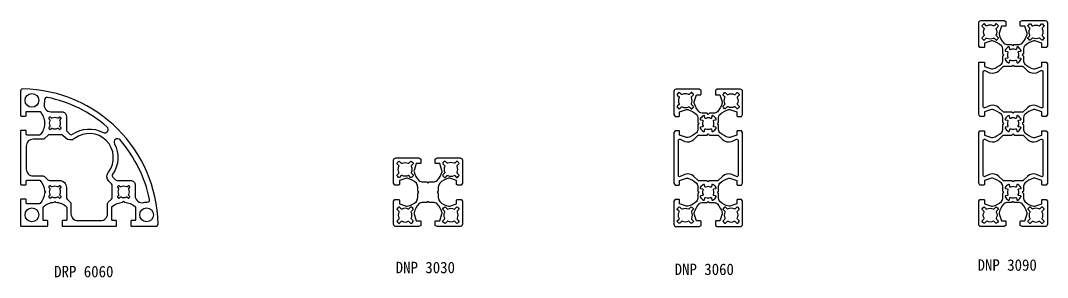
# Model space of a CAD drawing. Extents: x 2157 to 12417, y 247 to 1676.
# Drawn here: x 5449.5 to 5897.6, y 1493.8 to 1606.1 of the extents above; entities that cross this region are included whole.
import ezdxf

# ---------------------------------------------------------------- set-up
doc = ezdxf.new("R2010")
doc.units = 0
doc.header["$LTSCALE"] = 8
doc.layers.get('0').update_dxf_attribs({"linetype": 'CONTINUOUS'})
doc.layers.add('4', color=7, linetype='CONTINUOUS')
doc.layers.add('AM_0', color=7, linetype='CONTINUOUS', lineweight=30)
doc.styles.add('궁서체', font='')
doc.styles.get('궁서체').set_extended_font_data('GungsuhChe')

msp = doc.modelspace()

# ---------------------------------------------------------------- linework, layer by layer
at = {"color": 7}
for points in [[(5888.88, 1567.98), (5886.96, 1566.19, -0.190097), (5886.62, 1566.06), (5883.11, 1566.06), (5882.61, 1565.56), (5882.11, 1566.06), (5878.59, 1566.06, -0.190097), (5878.25, 1566.19), (5876.34, 1567.98, 0.274402), (5872.35, 1568.85), (5870.32, 1567.91, -0.548165), (5869.61, 1568.36), (5869.61, 1583.75, -0.548165), (5870.32, 1584.2), (5872.35, 1583.26, 0.274402), (5876.34, 1584.13), (5878.25, 1585.92, -0.190097), (5878.59, 1586.06), (5882.11, 1586.06), (5882.61, 1586.56), (5883.11, 1586.06), (5886.62, 1586.06, -0.190097), (5886.96, 1585.92), (5888.88, 1584.13, 0.274402), (5892.87, 1583.26), (5894.9, 1584.2, -0.548165), (5895.61, 1583.75), (5895.61, 1568.36, -0.548165), (5894.9, 1567.91), (5892.87, 1568.85, 0.274402)], [(5489.37, 1519), (5489.37, 1524.44, -0.214256), (5489.54, 1524.81, -0.165853), (5494.01, 1526.69), (5494.52, 1527.2), (5495.04, 1526.69, -0.165853), (5499.51, 1524.81, -0.214256), (5499.67, 1524.44), (5499.67, 1519, -0.414214), (5499.37, 1518.7), (5497.97, 1518.7, 0.414214), (5497.67, 1518.4), (5497.67, 1516.5, 0.414214), (5497.97, 1516.2), (5508.52, 1516.2, 0.419187), (5509.52, 1517.22, 0.404319), (5450.54, 1576.2, 0.419187), (5449.52, 1575.2), (5449.52, 1574.2), (5449.52, 1564.65, 0.414214), (5449.82, 1564.35), (5451.72, 1564.35, 0.414214), (5452.02, 1564.65), (5452.02, 1566.05, -0.414214), (5452.32, 1566.35), (5457.85, 1566.35, -0.210977), (5458.07, 1566.26, -0.176355), (5460.02, 1561.51), (5460.32, 1561.2), (5460.02, 1560.9, -0.176355), (5458.07, 1556.15, -0.210977), (5457.85, 1556.05), (5452.32, 1556.05, -0.414214), (5452.02, 1556.35), (5452.02, 1557.75, 0.414214), (5451.72, 1558.05), (5449.82, 1558.05, 0.414214), (5449.52, 1557.75), (5449.52, 1534.65, 0.414214), (5449.82, 1534.35), (5451.72, 1534.35, 0.414214), (5452.02, 1534.65), (5452.02, 1536.05, -0.414214), (5452.32, 1536.35), (5457.76, 1536.35, -0.214256), (5458.13, 1536.19, -0.165853), (5460.01, 1531.72), (5460.52, 1531.2), (5460.01, 1530.69, -0.165853), (5458.13, 1526.22, -0.214256), (5457.76, 1526.05), (5452.32, 1526.05, -0.414214), (5452.02, 1526.35), (5452.02, 1527.75, 0.414214), (5451.72, 1528.05), (5449.82, 1528.05, 0.414214), (5449.52, 1527.75), (5449.52, 1516.5, 0.414214), (5449.82, 1516.2), (5461.07, 1516.2, 0.414214), (5461.37, 1516.5), (5461.37, 1518.4, 0.414214), (5461.07, 1518.7), (5459.67, 1518.7, -0.414214), (5459.37, 1519), (5459.37, 1524.53, -0.210977), (5459.47, 1524.75, -0.176355), (5464.22, 1526.7), (5464.52, 1527), (5464.83, 1526.7, -0.176355), (5469.58, 1524.75, -0.210977), (5469.67, 1524.53), (5469.67, 1519, -0.414214), (5469.37, 1518.7), (5467.97, 1518.7, 0.414214), (5467.67, 1518.4), (5467.67, 1516.5, 0.414214), (5467.97, 1516.2), (5491.07, 1516.2, 0.414214), (5491.37, 1516.5), (5491.37, 1518.4, 0.414214), (5491.07, 1518.7), (5489.67, 1518.7, -0.414214)], [(5469.84, 1557.63), (5470.98, 1556.49, 0.366463), (5472.26, 1556.38, -0.287555), (5485.52, 1557.17, 0.898027), (5487.22, 1559.62, 0.128248), (5461.22, 1572.5, 0.490696), (5460.02, 1571.47, -0.071175), (5459.87, 1569.92, 0.484887), (5462.79, 1566.22), (5467.54, 1566.22, -0.414214), (5469.54, 1564.22), (5469.54, 1558.33, 0.198912)], [(5467.14, 1563.11, 0.414214), (5467.14, 1563.54), (5466.86, 1563.82, 0.414214), (5466.43, 1563.82), (5466.07, 1563.46, -0.331679), (5465.71, 1563.4, 0.253025), (5463.33, 1563.4, -0.331679), (5462.98, 1563.46), (5462.61, 1563.82, 0.414214), (5462.19, 1563.82), (5461.91, 1563.54, 0.414214), (5461.91, 1563.11), (5462.27, 1562.75, -0.331679), (5462.32, 1562.39, 0.253025), (5462.32, 1560.02, -0.331679), (5462.27, 1559.66), (5461.91, 1559.29, 0.414214), (5461.91, 1558.87), (5462.19, 1558.59, 0.414214), (5462.61, 1558.59), (5462.98, 1558.95, -0.331679), (5463.33, 1559, 0.253025), (5465.71, 1559, -0.331679), (5466.07, 1558.95), (5466.43, 1558.59, 0.414214), (5466.86, 1558.59), (5467.14, 1558.87, 0.414214), (5467.14, 1559.29), (5466.77, 1559.66, -0.331679), (5466.72, 1560.02, 0.253025), (5466.72, 1562.39, -0.331679), (5466.77, 1562.75)], [(5755.86, 1537.98), (5753.94, 1536.19, -0.190097), (5753.6, 1536.06), (5750.09, 1536.06), (5749.59, 1535.56), (5749.09, 1536.06), (5745.57, 1536.06, -0.190097), (5745.23, 1536.19), (5743.32, 1537.98, 0.274402), (5739.33, 1538.85), (5737.3, 1537.91, -0.548165), (5736.59, 1538.36), (5736.59, 1553.75, -0.548165), (5737.3, 1554.2), (5739.33, 1553.26, 0.274402), (5743.32, 1554.13), (5745.23, 1555.92, -0.190097), (5745.57, 1556.06), (5749.09, 1556.06), (5749.59, 1556.56), (5750.09, 1556.06), (5753.6, 1556.06, -0.190097), (5753.94, 1555.92), (5755.86, 1554.13, 0.274402), (5759.84, 1553.26), (5761.88, 1554.2, -0.548165), (5762.59, 1553.75), (5762.59, 1538.36, -0.548165), (5761.88, 1537.91), (5759.84, 1538.85, 0.274402)], [(5888.88, 1537.98), (5886.96, 1536.19, -0.190097), (5886.62, 1536.06), (5883.11, 1536.06), (5882.61, 1535.56), (5882.11, 1536.06), (5878.59, 1536.06, -0.190097), (5878.25, 1536.19), (5876.34, 1537.98, 0.274402), (5872.35, 1538.85), (5870.32, 1537.91, -0.548165), (5869.61, 1538.36), (5869.61, 1553.75, -0.548165), (5870.32, 1554.2), (5872.35, 1553.26, 0.274402), (5876.34, 1554.13), (5878.25, 1555.92, -0.190097), (5878.59, 1556.06), (5882.11, 1556.06), (5882.61, 1556.56), (5883.11, 1556.06), (5886.62, 1556.06, -0.190097), (5886.96, 1555.92), (5888.88, 1554.13, 0.274402), (5892.87, 1553.26), (5894.9, 1554.2, -0.548165), (5895.61, 1553.75), (5895.61, 1538.36, -0.548165), (5894.9, 1537.91), (5892.87, 1538.85, 0.274402)], [(5503.24, 1526.59, -0.071175), (5504.79, 1526.73, 0.490696), (5505.81, 1527.94, 0.12808), (5492.94, 1553.9, 0.898027), (5490.49, 1552.2, -0.287555), (5489.7, 1538.94, 0.366463), (5489.81, 1537.66), (5490.92, 1536.54, 0.199083), (5491.63, 1536.25), (5497.53, 1536.26, -0.414214), (5499.53, 1534.26), (5499.53, 1529.5, 0.484887)], [(5467.14, 1533.11, 0.414214), (5467.14, 1533.54), (5466.86, 1533.82, 0.414214), (5466.43, 1533.82), (5466.07, 1533.46, -0.331679), (5465.71, 1533.4, 0.253025), (5463.33, 1533.4, -0.331679), (5462.98, 1533.46), (5462.61, 1533.82, 0.414214), (5462.19, 1533.82), (5461.91, 1533.54, 0.414214), (5461.91, 1533.11), (5462.27, 1532.75, -0.331679), (5462.32, 1532.39, 0.253025), (5462.32, 1530.02, -0.331679), (5462.27, 1529.66), (5461.91, 1529.29, 0.414214), (5461.91, 1528.87), (5462.19, 1528.59, 0.414214), (5462.61, 1528.59), (5462.98, 1528.95, -0.331679), (5463.33, 1529, 0.253025), (5465.71, 1529, -0.331679), (5466.07, 1528.95), (5466.43, 1528.59, 0.414214), (5466.86, 1528.59), (5467.14, 1528.87, 0.414214), (5467.14, 1529.29), (5466.77, 1529.66, -0.331679), (5466.72, 1530.02, 0.253025), (5466.72, 1532.39, -0.331679), (5466.77, 1532.75)], [(5497.14, 1533.11, 0.414214), (5497.14, 1533.54), (5496.86, 1533.82, 0.414214), (5496.43, 1533.82), (5496.07, 1533.46, -0.331679), (5495.71, 1533.4, 0.253025), (5493.33, 1533.4, -0.331679), (5492.98, 1533.46), (5492.61, 1533.82, 0.414214), (5492.19, 1533.82), (5491.91, 1533.54, 0.414214), (5491.91, 1533.11), (5492.27, 1532.75, -0.331679), (5492.32, 1532.39, 0.253025), (5492.32, 1530.02, -0.331679), (5492.27, 1529.66), (5491.91, 1529.29, 0.414214), (5491.91, 1528.87), (5492.19, 1528.59, 0.414214), (5492.61, 1528.59), (5492.98, 1528.95, -0.331679), (5493.33, 1529, 0.253025), (5495.71, 1529, -0.331679), (5496.07, 1528.95), (5496.43, 1528.59, 0.414214), (5496.86, 1528.59), (5497.14, 1528.87, 0.414214), (5497.14, 1529.29), (5496.77, 1529.66, -0.331679), (5496.72, 1530.02, 0.253025), (5496.72, 1532.39, -0.331679), (5496.77, 1532.75)]]:
    msp.add_lwpolyline(points, format="xyb", close=True, dxfattribs=at)
for centre in [(5454.52, 1571.2), (5454.52, 1521.2), (5504.52, 1521.2)]:
    msp.add_circle(centre, 3, dxfattribs=at)
at = {"layer": '4', "color": 7}
msp.add_lwpolyline([(5867.61, 1527.11), (5868.11, 1527.91), (5869.81, 1527.91, -0.414214), (5870.11, 1527.61), (5870.11, 1525.96), (5873.16, 1524.97, 0.132539), (5873.68, 1524.94, 0.112542), (5877.52, 1527.05, 0.160803), (5878.11, 1528.84), (5878.11, 1530.56), (5878.61, 1531.06), (5878.11, 1531.56), (5878.11, 1533.28, 0.160803), (5877.52, 1535.06, 0.112542), (5873.68, 1537.17, 0.132539), (5873.16, 1537.15), (5870.11, 1536.16), (5870.11, 1534.51, -0.414214), (5869.81, 1534.21), (5868.11, 1534.21), (5867.61, 1535.01), (5867.61, 1557.11), (5868.11, 1557.91), (5869.81, 1557.91, -0.414214), (5870.11, 1557.61), (5870.11, 1555.96), (5873.16, 1554.97, 0.132539), (5873.68, 1554.94, 0.112542), (5877.52, 1557.05, 0.160803), (5878.11, 1558.84), (5878.11, 1560.56), (5878.61, 1561.06), (5878.11, 1561.56), (5878.11, 1563.28, 0.160803), (5877.52, 1565.06, 0.112542), (5873.68, 1567.17, 0.132539), (5873.16, 1567.15), (5870.11, 1566.16), (5870.11, 1564.51, -0.414214), (5869.81, 1564.21), (5868.11, 1564.21), (5867.61, 1565.01), (5867.61, 1587.91), (5869.81, 1587.91, -0.414214), (5870.11, 1587.61), (5870.11, 1585.96), (5873.16, 1584.97, 0.132539), (5873.68, 1584.94, 0.112542), (5877.52, 1587.05, 0.160803), (5878.11, 1588.84), (5878.11, 1590.56), (5878.61, 1591.06), (5878.11, 1591.56), (5878.11, 1593.28, 0.160803), (5877.52, 1595.06, 0.112542), (5873.68, 1597.17, 0.132539), (5873.16, 1597.15), (5870.11, 1596.16), (5870.11, 1594.51, -0.414214), (5869.81, 1594.21), (5868.11, 1594.21), (5867.61, 1595.01), (5867.61, 1605.06, -0.414214), (5868.61, 1606.06), (5878.66, 1606.06), (5879.46, 1605.56), (5879.46, 1603.86, -0.414214), (5879.16, 1603.56), (5877.51, 1603.56), (5876.52, 1600.51, 0.132539), (5876.49, 1599.99, 0.112542), (5878.6, 1596.15, 0.160803), (5880.39, 1595.56), (5882.11, 1595.56), (5882.61, 1595.06), (5883.11, 1595.56), (5884.83, 1595.56, 0.160803), (5886.61, 1596.15, 0.112542), (5888.72, 1599.99, 0.132539), (5888.7, 1600.51), (5887.71, 1603.56), (5886.06, 1603.56, -0.414214), (5885.76, 1603.86), (5885.76, 1605.56), (5886.56, 1606.06), (5896.61, 1606.06, -0.414214), (5897.61, 1605.06), (5897.61, 1595.01), (5897.11, 1594.21), (5895.41, 1594.21, -0.414214), (5895.11, 1594.51), (5895.11, 1596.16), (5892.06, 1597.15, 0.132539), (5891.54, 1597.17, 0.112542), (5887.7, 1595.06, 0.160803), (5887.11, 1593.28), (5887.11, 1591.56), (5886.61, 1591.06), (5887.11, 1590.56), (5887.11, 1588.84, 0.160803), (5887.7, 1587.05, 0.112542), (5891.54, 1584.94, 0.132539), (5892.06, 1584.97), (5895.11, 1585.96), (5895.11, 1587.61, -0.414214), (5895.41, 1587.91), (5897.11, 1587.91), (5897.61, 1587.11), (5897.61, 1565.01), (5897.11, 1564.21), (5895.41, 1564.21, -0.414214), (5895.11, 1564.51), (5895.11, 1566.16), (5892.06, 1567.15, 0.132539), (5891.54, 1567.17, 0.112542), (5887.7, 1565.06, 0.160803), (5887.11, 1563.28), (5887.11, 1561.56), (5886.61, 1561.06), (5887.11, 1560.56), (5887.11, 1558.84, 0.160803), (5887.7, 1557.05, 0.112542), (5891.54, 1554.94, 0.132539), (5892.06, 1554.97), (5895.11, 1555.96), (5895.11, 1557.61, -0.414214), (5895.41, 1557.91), (5897.11, 1557.91), (5897.61, 1557.11), (5897.61, 1535.01), (5897.11, 1534.21), (5895.41, 1534.21, -0.414214), (5895.11, 1534.51), (5895.11, 1536.16), (5892.06, 1537.15, 0.132539), (5891.54, 1537.17, 0.112542), (5887.7, 1535.06, 0.160803), (5887.11, 1533.28), (5887.11, 1531.56), (5886.61, 1531.06), (5887.11, 1530.56), (5887.11, 1528.84, 0.160803), (5887.7, 1527.05, 0.112542), (5891.54, 1524.94, 0.132539), (5892.06, 1524.97), (5895.11, 1525.96), (5895.11, 1527.61, -0.414214), (5895.41, 1527.91), (5897.11, 1527.91), (5897.61, 1527.11), (5897.61, 1517.06, -0.414214), (5896.61, 1516.06), (5886.56, 1516.06), (5885.76, 1516.56), (5885.76, 1518.26, -0.414214), (5886.06, 1518.56), (5887.71, 1518.56), (5888.7, 1521.61, 0.132539), (5888.72, 1522.13, 0.112542), (5886.61, 1525.97, 0.160803), (5884.83, 1526.56), (5883.11, 1526.56), (5882.61, 1527.06), (5882.11, 1526.56), (5880.39, 1526.56, 0.160803), (5878.6, 1525.97, 0.112542), (5876.49, 1522.13, 0.132539), (5876.52, 1521.61), (5877.51, 1518.56), (5879.16, 1518.56, -0.414214), (5879.46, 1518.26), (5879.46, 1516.56), (5878.66, 1516.06), (5868.61, 1516.06, -0.414214), (5867.61, 1517.06), (5867.61, 1527.11)], format="xyb", dxfattribs=at)
for points in [[(5873.94, 1598.37, -0.322254), (5874.29, 1598.31), (5875.03, 1597.57, 0.38311), (5875.43, 1597.55, 0.053726), (5876.11, 1598.23, 0.38311), (5876.09, 1598.63), (5875.35, 1599.38, -0.322254), (5875.29, 1599.72, 0.234981), (5875.29, 1602.39, -0.322254), (5875.35, 1602.74), (5876.09, 1603.48, 0.38311), (5876.11, 1603.88, 0.053726), (5875.43, 1604.56, 0.38311), (5875.03, 1604.54), (5874.29, 1603.8, -0.322254), (5873.94, 1603.74, 0.234981), (5871.27, 1603.74, -0.322254), (5870.93, 1603.8), (5870.18, 1604.54, 0.38311), (5869.78, 1604.56, 0.053726), (5869.1, 1603.88, 0.38311), (5869.12, 1603.48), (5869.86, 1602.74, -0.322254), (5869.92, 1602.39, 0.234981), (5869.92, 1599.72, -0.322254), (5869.87, 1599.37), (5869.12, 1598.63, 0.38311), (5869.1, 1598.23, 0.053726), (5869.78, 1597.55, 0.38311), (5870.19, 1597.57), (5870.93, 1598.31, -0.322254), (5871.27, 1598.37, 0.234981)], [(5891.27, 1598.37, 0.322254), (5890.93, 1598.32), (5890.19, 1597.57, -0.38311), (5889.79, 1597.55, -0.053726), (5889.1, 1598.23, -0.38311), (5889.13, 1598.64), (5889.87, 1599.38, 0.322254), (5889.92, 1599.72, -0.234981), (5889.92, 1602.39, 0.322254), (5889.87, 1602.74), (5889.13, 1603.48, -0.38311), (5889.1, 1603.88, -0.053726), (5889.79, 1604.56, -0.38311), (5890.19, 1604.54), (5890.93, 1603.8, 0.322254), (5891.27, 1603.74, -0.234981), (5893.94, 1603.74, 0.322254), (5894.29, 1603.8), (5895.03, 1604.54, -0.38311), (5895.43, 1604.56, -0.053726), (5896.11, 1603.88, -0.38311), (5896.09, 1603.48), (5895.35, 1602.74, 0.322254), (5895.29, 1602.39, -0.234981), (5895.29, 1599.72, 0.322254), (5895.35, 1599.38), (5896.09, 1598.64, -0.38311), (5896.11, 1598.23, -0.053726), (5895.43, 1597.55, -0.38311), (5895.03, 1597.57), (5894.29, 1598.32, 0.322254), (5893.94, 1598.37, -0.234981)], [(5884.19, 1587.82, 0.522589), (5884.64, 1587.62, 0.126476), (5886.05, 1589.02, 0.522589), (5885.85, 1589.47), (5885.1, 1589.61, -0.488785), (5884.88, 1590.02, 0.216335), (5884.88, 1592.09, -0.488785), (5885.1, 1592.51), (5885.85, 1592.64, 0.522589), (5886.05, 1593.09, 0.126476), (5884.64, 1594.5, 0.522589), (5884.19, 1594.29), (5884.06, 1593.55, -0.488785), (5883.64, 1593.33, 0.216335), (5881.57, 1593.33, -0.488785), (5881.16, 1593.55), (5881.02, 1594.29, 0.522589), (5880.57, 1594.5, 0.126476), (5879.17, 1593.09, 0.522589), (5879.37, 1592.64), (5880.11, 1592.51, -0.488785), (5880.33, 1592.09, 0.216335), (5880.33, 1590.02, -0.488785), (5880.11, 1589.61), (5879.37, 1589.47, 0.522589), (5879.17, 1589.02, 0.126476), (5880.57, 1587.62, 0.522589), (5881.02, 1587.82), (5881.16, 1588.56, -0.488785), (5881.57, 1588.78, 0.216335), (5883.64, 1588.78, -0.488785), (5884.06, 1588.56)], [(5734.59, 1557.11), (5734.59, 1535.01), (5735.09, 1534.21), (5736.79, 1534.21, 0.414214), (5737.09, 1534.51), (5737.09, 1536.16), (5740.14, 1537.15, -0.132539), (5740.66, 1537.17, -0.112542), (5744.5, 1535.06, -0.160803), (5745.09, 1533.28), (5745.09, 1531.56), (5745.59, 1531.06), (5745.09, 1530.56), (5745.09, 1528.84, -0.160803), (5744.5, 1527.05, -0.112542), (5740.66, 1524.94, -0.132539), (5740.14, 1524.97), (5737.09, 1525.96), (5737.09, 1527.61, 0.414214), (5736.79, 1527.91), (5735.09, 1527.91), (5734.59, 1527.11), (5734.59, 1517.06, 0.414214), (5735.59, 1516.06), (5745.64, 1516.06), (5746.44, 1516.56), (5746.44, 1518.26, 0.414214), (5746.14, 1518.56), (5744.49, 1518.56), (5743.5, 1521.61, -0.132539), (5743.47, 1522.13, -0.112542), (5745.58, 1525.97, -0.160803), (5747.37, 1526.56), (5749.09, 1526.56), (5749.59, 1527.06), (5750.09, 1526.56), (5751.8, 1526.56, -0.160803), (5753.59, 1525.97, -0.112542), (5755.7, 1522.13, -0.132539), (5755.67, 1521.61), (5754.69, 1518.56), (5753.04, 1518.56, 0.414214), (5752.74, 1518.26), (5752.74, 1516.56), (5753.54, 1516.06), (5763.59, 1516.06, 0.414214), (5764.59, 1517.06), (5764.59, 1527.11), (5764.09, 1527.91), (5762.39, 1527.91, 0.414214), (5762.09, 1527.61), (5762.09, 1525.96), (5759.03, 1524.97, -0.132539), (5758.51, 1524.94, -0.112542), (5754.68, 1527.05, -0.160803), (5754.09, 1528.84), (5754.09, 1530.56), (5753.59, 1531.06), (5754.09, 1531.56), (5754.09, 1533.28, -0.160803), (5754.68, 1535.06, -0.112542), (5758.51, 1537.17, -0.132539), (5759.03, 1537.15), (5762.09, 1536.16), (5762.09, 1534.51, 0.414214), (5762.39, 1534.21), (5764.09, 1534.21), (5764.59, 1535.01), (5764.59, 1557.11), (5764.09, 1557.91), (5762.39, 1557.91, 0.414214), (5762.09, 1557.61), (5762.09, 1555.96), (5759.03, 1554.97, -0.132539), (5758.51, 1554.94, -0.112542), (5754.68, 1557.05, -0.160803), (5754.09, 1558.84), (5754.09, 1560.56), (5753.59, 1561.06), (5754.09, 1561.56), (5754.09, 1563.28, -0.160803), (5754.68, 1565.06, -0.112542), (5758.51, 1567.17, -0.132539), (5759.03, 1567.15), (5762.09, 1566.16), (5762.09, 1564.51, 0.414214), (5762.39, 1564.21), (5764.09, 1564.21), (5764.59, 1565.01), (5764.59, 1575.06, 0.414214), (5763.59, 1576.06), (5753.54, 1576.06), (5752.74, 1575.56), (5752.74, 1573.86, 0.414214), (5753.04, 1573.56), (5754.69, 1573.56), (5755.67, 1570.51, -0.132539), (5755.7, 1569.99, -0.112542), (5753.59, 1566.15, -0.160803), (5751.8, 1565.56), (5750.09, 1565.56), (5749.59, 1565.06), (5749.09, 1565.56), (5747.37, 1565.56, -0.160803), (5745.58, 1566.15, -0.112542), (5743.47, 1569.99, -0.132539), (5743.5, 1570.51), (5744.49, 1573.56), (5746.14, 1573.56, 0.414214), (5746.44, 1573.86), (5746.44, 1575.56), (5745.64, 1576.06), (5735.59, 1576.06, 0.414214), (5734.59, 1575.06), (5734.59, 1565.01), (5735.09, 1564.21), (5736.79, 1564.21, 0.414214), (5737.09, 1564.51), (5737.09, 1566.16), (5740.14, 1567.15, -0.132539), (5740.66, 1567.17, -0.112542), (5744.5, 1565.06, -0.160803), (5745.09, 1563.28), (5745.09, 1561.56), (5745.59, 1561.06), (5745.09, 1560.56), (5745.09, 1558.84, -0.160803), (5744.5, 1557.05, -0.112542), (5740.66, 1554.94, -0.132539), (5740.14, 1554.97), (5737.09, 1555.96), (5737.09, 1557.61, 0.414214), (5736.79, 1557.91), (5735.09, 1557.91)], [(5740.92, 1568.37, -0.322254), (5741.27, 1568.31), (5742.01, 1567.57, 0.38311), (5742.41, 1567.55, 0.053726), (5743.09, 1568.23, 0.38311), (5743.07, 1568.63), (5742.33, 1569.38, -0.322254), (5742.27, 1569.72, 0.234981), (5742.27, 1572.39, -0.322254), (5742.33, 1572.74), (5743.07, 1573.48, 0.38311), (5743.09, 1573.88, 0.053726), (5742.41, 1574.56, 0.38311), (5742.01, 1574.54), (5741.27, 1573.8, -0.322254), (5740.92, 1573.74, 0.234981), (5738.25, 1573.74, -0.322254), (5737.9, 1573.8), (5737.16, 1574.54, 0.38311), (5736.76, 1574.56, 0.053726), (5736.08, 1573.88, 0.38311), (5736.1, 1573.48), (5736.84, 1572.74, -0.322254), (5736.9, 1572.39, 0.234981), (5736.9, 1569.72, -0.322254), (5736.84, 1569.37), (5736.1, 1568.63, 0.38311), (5736.08, 1568.23, 0.053726), (5736.76, 1567.55, 0.38311), (5737.16, 1567.57), (5737.9, 1568.31, -0.322254), (5738.25, 1568.37, 0.234981)], [(5758.25, 1568.37, 0.322254), (5757.9, 1568.32), (5757.16, 1567.57, -0.38311), (5756.76, 1567.55, -0.053726), (5756.08, 1568.23, -0.38311), (5756.1, 1568.64), (5756.84, 1569.38, 0.322254), (5756.9, 1569.72, -0.234981), (5756.9, 1572.39, 0.322254), (5756.84, 1572.74), (5756.1, 1573.48, -0.38311), (5756.08, 1573.88, -0.053726), (5756.76, 1574.56, -0.38311), (5757.16, 1574.54), (5757.9, 1573.8, 0.322254), (5758.25, 1573.74, -0.234981), (5760.92, 1573.74, 0.322254), (5761.27, 1573.8), (5762.01, 1574.54, -0.38311), (5762.41, 1574.56, -0.053726), (5763.09, 1573.88, -0.38311), (5763.07, 1573.48), (5762.33, 1572.74, 0.322254), (5762.27, 1572.39, -0.234981), (5762.27, 1569.72, 0.322254), (5762.33, 1569.38), (5763.07, 1568.64, -0.38311), (5763.09, 1568.23, -0.053726), (5762.41, 1567.55, -0.38311), (5762.01, 1567.57), (5761.27, 1568.32, 0.322254), (5760.92, 1568.37, -0.234981)], [(5751.17, 1557.82, 0.522589), (5751.62, 1557.62, 0.126476), (5753.03, 1559.02, 0.522589), (5752.82, 1559.47), (5752.08, 1559.61, -0.488785), (5751.86, 1560.02, 0.216335), (5751.86, 1562.09, -0.488785), (5752.08, 1562.51), (5752.82, 1562.64, 0.522589), (5753.03, 1563.09, 0.126476), (5751.62, 1564.5, 0.522589), (5751.17, 1564.29), (5751.04, 1563.55, -0.488785), (5750.62, 1563.33, 0.216335), (5748.55, 1563.33, -0.488785), (5748.13, 1563.55), (5748, 1564.29, 0.522589), (5747.55, 1564.5, 0.126476), (5746.14, 1563.09, 0.522589), (5746.35, 1562.64), (5747.09, 1562.51, -0.488785), (5747.31, 1562.09, 0.216335), (5747.31, 1560.02, -0.488785), (5747.09, 1559.61), (5746.35, 1559.47, 0.522589), (5746.14, 1559.02, 0.126476), (5747.55, 1557.62, 0.522589), (5748, 1557.82), (5748.13, 1558.56, -0.488785), (5748.55, 1558.78, 0.216335), (5750.62, 1558.78, -0.488785), (5751.04, 1558.56)], [(5884.19, 1557.82, 0.522589), (5884.64, 1557.62, 0.126476), (5886.05, 1559.02, 0.522589), (5885.85, 1559.47), (5885.1, 1559.61, -0.488785), (5884.88, 1560.02, 0.216335), (5884.88, 1562.09, -0.488785), (5885.1, 1562.51), (5885.85, 1562.64, 0.522589), (5886.05, 1563.09, 0.126476), (5884.64, 1564.5, 0.522589), (5884.19, 1564.29), (5884.06, 1563.55, -0.488785), (5883.64, 1563.33, 0.216335), (5881.57, 1563.33, -0.488785), (5881.16, 1563.55), (5881.02, 1564.29, 0.522589), (5880.57, 1564.5, 0.126476), (5879.17, 1563.09, 0.522589), (5879.37, 1562.64), (5880.11, 1562.51, -0.488785), (5880.33, 1562.09, 0.216335), (5880.33, 1560.02, -0.488785), (5880.11, 1559.61), (5879.37, 1559.47, 0.522589), (5879.17, 1559.02, 0.126476), (5880.57, 1557.62, 0.522589), (5881.02, 1557.82), (5881.16, 1558.56, -0.488785), (5881.57, 1558.78, 0.216335), (5883.64, 1558.78, -0.488785), (5884.06, 1558.56)], [(5631.27, 1516.06), (5630.47, 1516.56), (5630.47, 1518.26, -0.414214), (5630.77, 1518.56), (5632.42, 1518.56), (5633.41, 1521.61, 0.132539), (5633.44, 1522.13, 0.112542), (5631.33, 1525.97, 0.160803), (5629.54, 1526.56), (5627.82, 1526.56), (5627.32, 1527.06), (5626.82, 1526.56), (5625.11, 1526.56, 0.160803), (5623.32, 1525.97, 0.112542), (5621.21, 1522.13, 0.132539), (5621.24, 1521.61), (5622.22, 1518.56), (5623.87, 1518.56, -0.414214), (5624.17, 1518.26), (5624.17, 1516.56), (5623.37, 1516.06), (5613.32, 1516.06, -0.414214), (5612.32, 1517.06), (5612.32, 1527.11), (5612.82, 1527.91), (5614.52, 1527.91, -0.414214), (5614.82, 1527.61), (5614.82, 1525.96), (5617.87, 1524.97, 0.132539), (5618.4, 1524.94, 0.112542), (5622.23, 1527.05, 0.160803), (5622.82, 1528.84), (5622.82, 1530.56), (5623.32, 1531.06), (5622.82, 1531.56), (5622.82, 1533.28, 0.160803), (5622.23, 1535.06, 0.112542), (5618.4, 1537.17, 0.132539), (5617.87, 1537.15), (5614.82, 1536.16), (5614.82, 1534.51, -0.414214), (5614.52, 1534.21), (5612.82, 1534.21), (5612.32, 1535.01), (5612.32, 1545.06, -0.414214), (5613.32, 1546.06), (5623.37, 1546.06), (5624.17, 1545.56), (5624.17, 1543.86, -0.414214), (5623.87, 1543.56), (5622.22, 1543.56), (5621.24, 1540.51, 0.132539), (5621.21, 1539.99, 0.112542), (5623.32, 1536.15, 0.160803), (5625.11, 1535.56), (5626.82, 1535.56), (5627.32, 1535.06), (5627.82, 1535.56), (5629.54, 1535.56, 0.160803), (5631.33, 1536.15, 0.112542), (5633.44, 1539.99, 0.132539), (5633.41, 1540.51), (5632.42, 1543.56), (5630.77, 1543.56, -0.414214), (5630.47, 1543.86), (5630.47, 1545.56), (5631.27, 1546.06), (5641.32, 1546.06, -0.414214), (5642.32, 1545.06), (5642.32, 1535.01), (5641.82, 1534.21), (5640.12, 1534.21, -0.414214), (5639.82, 1534.51), (5639.82, 1536.16), (5636.77, 1537.15, 0.132539), (5636.25, 1537.17, 0.112542), (5632.41, 1535.06, 0.160803), (5631.82, 1533.28), (5631.82, 1531.56), (5631.32, 1531.06), (5631.82, 1530.56), (5631.82, 1528.84, 0.160803), (5632.41, 1527.05, 0.112542), (5636.25, 1524.94, 0.132539), (5636.77, 1524.97), (5639.82, 1525.96), (5639.82, 1527.61, -0.414214), (5640.12, 1527.91), (5641.82, 1527.91), (5642.32, 1527.11), (5642.32, 1517.06, -0.414214), (5641.32, 1516.06)], [(5620.01, 1539.72, 0.322254), (5620.07, 1539.38), (5620.81, 1538.64, -0.38311), (5620.83, 1538.23, -0.053726), (5620.15, 1537.55, -0.38311), (5619.75, 1537.57), (5619.01, 1538.32, 0.322254), (5618.66, 1538.37, -0.234981), (5615.99, 1538.37, 0.322254), (5615.64, 1538.32), (5614.9, 1537.57, -0.38311), (5614.5, 1537.55, -0.053726), (5613.82, 1538.23, -0.38311), (5613.84, 1538.64), (5614.58, 1539.38, 0.322254), (5614.64, 1539.72, -0.234981), (5614.64, 1542.39, 0.322254), (5614.58, 1542.74), (5613.84, 1543.48, -0.38311), (5613.82, 1543.88, -0.053726), (5614.5, 1544.56, -0.38311), (5614.9, 1544.54), (5615.64, 1543.8, 0.322254), (5615.99, 1543.74, -0.234981), (5618.66, 1543.74, 0.322254), (5619.01, 1543.8), (5619.75, 1544.54, -0.38311), (5620.15, 1544.56, -0.053726), (5620.83, 1543.88, -0.38311), (5620.81, 1543.48), (5620.07, 1542.74, 0.322254), (5620.01, 1542.39, -0.234981)], [(5634.63, 1539.72, -0.322254), (5634.58, 1539.38), (5633.84, 1538.64, 0.38311), (5633.82, 1538.23, 0.053726), (5634.5, 1537.55, 0.38311), (5634.9, 1537.57), (5635.64, 1538.32, -0.322254), (5635.98, 1538.37, 0.234981), (5638.66, 1538.37, -0.322254), (5639, 1538.32), (5639.74, 1537.57, 0.38311), (5640.14, 1537.55, 0.053726), (5640.83, 1538.23, 0.38311), (5640.8, 1538.64), (5640.06, 1539.38, -0.322254), (5640.01, 1539.72, 0.234981), (5640.01, 1542.39, -0.322254), (5640.06, 1542.74), (5640.8, 1543.48, 0.38311), (5640.83, 1543.88, 0.053726), (5640.14, 1544.56, 0.38311), (5639.74, 1544.54), (5639, 1543.8, -0.322254), (5638.66, 1543.74, 0.234981), (5635.98, 1543.74, -0.322254), (5635.64, 1543.8), (5634.9, 1544.54, 0.38311), (5634.5, 1544.56, 0.053726), (5633.82, 1543.88, 0.38311), (5633.84, 1543.48), (5634.58, 1542.74, -0.322254), (5634.63, 1542.39, 0.234981)], [(5751.17, 1527.82, 0.522589), (5751.62, 1527.62, 0.126476), (5753.03, 1529.02, 0.522589), (5752.82, 1529.47), (5752.08, 1529.61, -0.488785), (5751.86, 1530.02, 0.216335), (5751.86, 1532.09, -0.488785), (5752.08, 1532.51), (5752.82, 1532.64, 0.522589), (5753.03, 1533.09, 0.126476), (5751.62, 1534.5, 0.522589), (5751.17, 1534.29), (5751.04, 1533.55, -0.488785), (5750.62, 1533.33, 0.216335), (5748.55, 1533.33, -0.488785), (5748.13, 1533.55), (5748, 1534.29, 0.522589), (5747.55, 1534.5, 0.126476), (5746.14, 1533.09, 0.522589), (5746.35, 1532.64), (5747.09, 1532.51, -0.488785), (5747.31, 1532.09, 0.216335), (5747.31, 1530.02, -0.488785), (5747.09, 1529.61), (5746.35, 1529.47, 0.522589), (5746.14, 1529.02, 0.126476), (5747.55, 1527.62, 0.522589), (5748, 1527.82), (5748.13, 1528.56, -0.488785), (5748.55, 1528.78, 0.216335), (5750.62, 1528.78, -0.488785), (5751.04, 1528.56)], [(5884.19, 1527.82, 0.522589), (5884.64, 1527.62, 0.126476), (5886.05, 1529.02, 0.522589), (5885.85, 1529.47), (5885.1, 1529.61, -0.488785), (5884.88, 1530.02, 0.216335), (5884.88, 1532.09, -0.488785), (5885.1, 1532.51), (5885.85, 1532.64, 0.522589), (5886.05, 1533.09, 0.126476), (5884.64, 1534.5, 0.522589), (5884.19, 1534.29), (5884.06, 1533.55, -0.488785), (5883.64, 1533.33, 0.216335), (5881.57, 1533.33, -0.488785), (5881.16, 1533.55), (5881.02, 1534.29, 0.522589), (5880.57, 1534.5, 0.126476), (5879.17, 1533.09, 0.522589), (5879.37, 1532.64), (5880.11, 1532.51, -0.488785), (5880.33, 1532.09, 0.216335), (5880.33, 1530.02, -0.488785), (5880.11, 1529.61), (5879.37, 1529.47, 0.522589), (5879.17, 1529.02, 0.126476), (5880.57, 1527.62, 0.522589), (5881.02, 1527.82), (5881.16, 1528.56, -0.488785), (5881.57, 1528.78, 0.216335), (5883.64, 1528.78, -0.488785), (5884.06, 1528.56)], [(5620.01, 1522.39, -0.322254), (5620.07, 1522.74), (5620.81, 1523.48, 0.38311), (5620.83, 1523.88, 0.053726), (5620.15, 1524.56, 0.38311), (5619.75, 1524.54), (5619.01, 1523.8, -0.322254), (5618.66, 1523.74, 0.234981), (5615.99, 1523.74, -0.322254), (5615.64, 1523.8), (5614.9, 1524.54, 0.38311), (5614.5, 1524.56, 0.053726), (5613.82, 1523.88, 0.38311), (5613.84, 1523.48), (5614.58, 1522.74, -0.322254), (5614.64, 1522.39, 0.234981), (5614.64, 1519.72, -0.322254), (5614.58, 1519.37), (5613.84, 1518.63, 0.38311), (5613.82, 1518.23, 0.053726), (5614.5, 1517.55, 0.38311), (5614.9, 1517.57), (5615.64, 1518.31, -0.322254), (5615.99, 1518.37, 0.234981), (5618.66, 1518.37, -0.322254), (5619.01, 1518.31), (5619.75, 1517.57, 0.38311), (5620.15, 1517.55, 0.053726), (5620.83, 1518.23, 0.38311), (5620.81, 1518.63), (5620.07, 1519.38, -0.322254), (5620.01, 1519.72, 0.234981)], [(5634.63, 1522.39, 0.322254), (5634.58, 1522.74), (5633.84, 1523.48, -0.38311), (5633.82, 1523.88, -0.053726), (5634.5, 1524.56, -0.38311), (5634.9, 1524.54), (5635.64, 1523.8, 0.322254), (5635.98, 1523.74, -0.234981), (5638.66, 1523.74, 0.322254), (5639, 1523.8), (5639.74, 1524.54, -0.38311), (5640.14, 1524.56, -0.053726), (5640.82, 1523.88, -0.38311), (5640.8, 1523.48), (5640.06, 1522.74, 0.322254), (5640.01, 1522.39, -0.234981), (5640.01, 1519.72, 0.322254), (5640.06, 1519.37), (5640.8, 1518.63, -0.38311), (5640.82, 1518.23, -0.053726), (5640.14, 1517.55, -0.38311), (5639.74, 1517.57), (5639, 1518.31, 0.322254), (5638.66, 1518.37, -0.234981), (5635.98, 1518.37, 0.322254), (5635.64, 1518.31), (5634.9, 1517.57, -0.38311), (5634.5, 1517.55, -0.053726), (5633.82, 1518.23, -0.38311), (5633.84, 1518.63), (5634.58, 1519.38, 0.322254), (5634.63, 1519.72, -0.234981)], [(5740.92, 1523.75, 0.322254), (5741.27, 1523.8), (5742.01, 1524.54, -0.38311), (5742.41, 1524.57, -0.053726), (5743.09, 1523.88, -0.38311), (5743.07, 1523.48), (5742.33, 1522.74, 0.322254), (5742.27, 1522.4, -0.234981), (5742.27, 1519.72, 0.322254), (5742.33, 1519.38), (5743.07, 1518.64, -0.38311), (5743.09, 1518.24, -0.053726), (5742.41, 1517.56, -0.38311), (5742.01, 1517.58), (5741.27, 1518.32, 0.322254), (5740.92, 1518.37, -0.234981), (5738.25, 1518.37, 0.322254), (5737.9, 1518.32), (5737.16, 1517.58, -0.38311), (5736.76, 1517.56, -0.053726), (5736.08, 1518.24, -0.38311), (5736.1, 1518.64), (5736.84, 1519.38, 0.322254), (5736.9, 1519.72, -0.234981), (5736.9, 1522.4, 0.322254), (5736.84, 1522.74), (5736.1, 1523.48, -0.38311), (5736.08, 1523.88, -0.053726), (5736.76, 1524.57, -0.38311), (5737.16, 1524.54), (5737.9, 1523.8, 0.322254), (5738.25, 1523.75, -0.234981)], [(5758.25, 1523.75, -0.322254), (5757.9, 1523.8), (5757.16, 1524.54, 0.38311), (5756.76, 1524.56, 0.053726), (5756.08, 1523.88, 0.38311), (5756.1, 1523.48), (5756.84, 1522.74, -0.322254), (5756.9, 1522.4, 0.234981), (5756.9, 1519.72, -0.322254), (5756.84, 1519.38), (5756.1, 1518.64, 0.38311), (5756.08, 1518.24, 0.053726), (5756.76, 1517.56, 0.38311), (5757.16, 1517.58), (5757.9, 1518.32, -0.322254), (5758.25, 1518.37, 0.234981), (5760.92, 1518.37, -0.322254), (5761.27, 1518.32), (5762.01, 1517.58, 0.38311), (5762.41, 1517.56, 0.053726), (5763.09, 1518.24, 0.38311), (5763.07, 1518.64), (5762.33, 1519.38, -0.322254), (5762.27, 1519.72, 0.234981), (5762.27, 1522.4, -0.322254), (5762.33, 1522.74), (5763.07, 1523.48, 0.38311), (5763.09, 1523.88, 0.053726), (5762.41, 1524.56, 0.38311), (5762.01, 1524.54), (5761.27, 1523.8, -0.322254), (5760.92, 1523.75, 0.234981)], [(5873.94, 1523.75, 0.322254), (5874.29, 1523.8), (5875.03, 1524.54, -0.38311), (5875.43, 1524.57, -0.053726), (5876.11, 1523.88, -0.38311), (5876.09, 1523.48), (5875.35, 1522.74, 0.322254), (5875.29, 1522.4, -0.234981), (5875.29, 1519.72, 0.322254), (5875.35, 1519.38), (5876.09, 1518.64, -0.38311), (5876.11, 1518.24, -0.053726), (5875.43, 1517.56, -0.38311), (5875.03, 1517.58), (5874.29, 1518.32, 0.322254), (5873.94, 1518.37, -0.234981), (5871.27, 1518.37, 0.322254), (5870.93, 1518.32), (5870.18, 1517.58, -0.38311), (5869.78, 1517.56, -0.053726), (5869.1, 1518.24, -0.38311), (5869.12, 1518.64), (5869.86, 1519.38, 0.322254), (5869.92, 1519.72, -0.234981), (5869.92, 1522.4, 0.322254), (5869.87, 1522.74), (5869.12, 1523.48, -0.38311), (5869.1, 1523.88, -0.053726), (5869.78, 1524.57, -0.38311), (5870.19, 1524.54), (5870.93, 1523.8, 0.322254), (5871.27, 1523.75, -0.234981)], [(5891.27, 1523.75, -0.322254), (5890.93, 1523.8), (5890.19, 1524.54, 0.38311), (5889.79, 1524.56, 0.053726), (5889.1, 1523.88, 0.38311), (5889.13, 1523.48), (5889.87, 1522.74, -0.322254), (5889.92, 1522.4, 0.234981), (5889.92, 1519.72, -0.322254), (5889.87, 1519.38), (5889.13, 1518.64, 0.38311), (5889.1, 1518.24, 0.053726), (5889.79, 1517.56, 0.38311), (5890.19, 1517.58), (5890.93, 1518.32, -0.322254), (5891.27, 1518.37, 0.234981), (5893.94, 1518.37, -0.322254), (5894.29, 1518.32), (5895.03, 1517.58, 0.38311), (5895.43, 1517.56, 0.053726), (5896.11, 1518.24, 0.38311), (5896.09, 1518.64), (5895.35, 1519.38, -0.322254), (5895.29, 1519.72, 0.234981), (5895.29, 1522.4, -0.322254), (5895.35, 1522.74), (5896.09, 1523.48, 0.38311), (5896.11, 1523.88, 0.053726), (5895.43, 1524.56, 0.38311), (5895.03, 1524.54), (5894.29, 1523.8, -0.322254), (5893.94, 1523.75, 0.234981)]]:
    msp.add_lwpolyline(points, format="xyb", close=True, dxfattribs=at)
at = {"layer": 'AM_0', "color": 7}
msp.add_lwpolyline([(5468.02, 1555.91, 0.198912), (5467.31, 1556.2), (5462.14, 1556.2, 0.198912), (5461.43, 1555.91), (5460.02, 1554.5, -0.198912), (5459.31, 1554.2), (5455.02, 1554.2, 0.414214), (5452.02, 1551.2), (5452.02, 1541.2, 0.414214), (5455.02, 1538.2), (5459.31, 1538.2, -0.198912), (5460.02, 1537.91), (5461.43, 1536.5, 0.198912), (5462.14, 1536.2), (5466.52, 1536.2, -0.414214), (5469.52, 1533.2), (5469.52, 1528.82, 0.198912), (5469.82, 1528.11), (5471.23, 1526.7, -0.198912), (5471.52, 1525.99), (5471.52, 1521.7, 0.414214), (5474.52, 1518.7), (5484.52, 1518.7, 0.414214), (5487.52, 1521.7), (5487.52, 1525.99, -0.198912), (5487.82, 1526.7), (5489.23, 1528.11, 0.198912), (5489.52, 1528.82), (5489.52, 1533.99, 0.198912), (5489.23, 1534.7), (5488.09, 1535.84, -0.377118), (5487.84, 1539.79, 0.879285), (5473.11, 1554.52, -0.377118), (5469.16, 1554.77)], format="xyb", close=True, dxfattribs=at)

# ---------------------------------------------------------------- texts
at = {"layer": 'AM_0', "color": 7, "style": '궁서체'}
for s, p in [('DNP 3090', (5867.12, 1496.79)), ('DRP 6060', (5464.2, 1493.92)), ('DNP 3030', (5613.23, 1495.71)), ('DNP 3060', (5734.95, 1494.92))]:
    msp.add_text(s, height=5, dxfattribs=at).set_placement(p)

doc.saveas('drawing.dxf')
